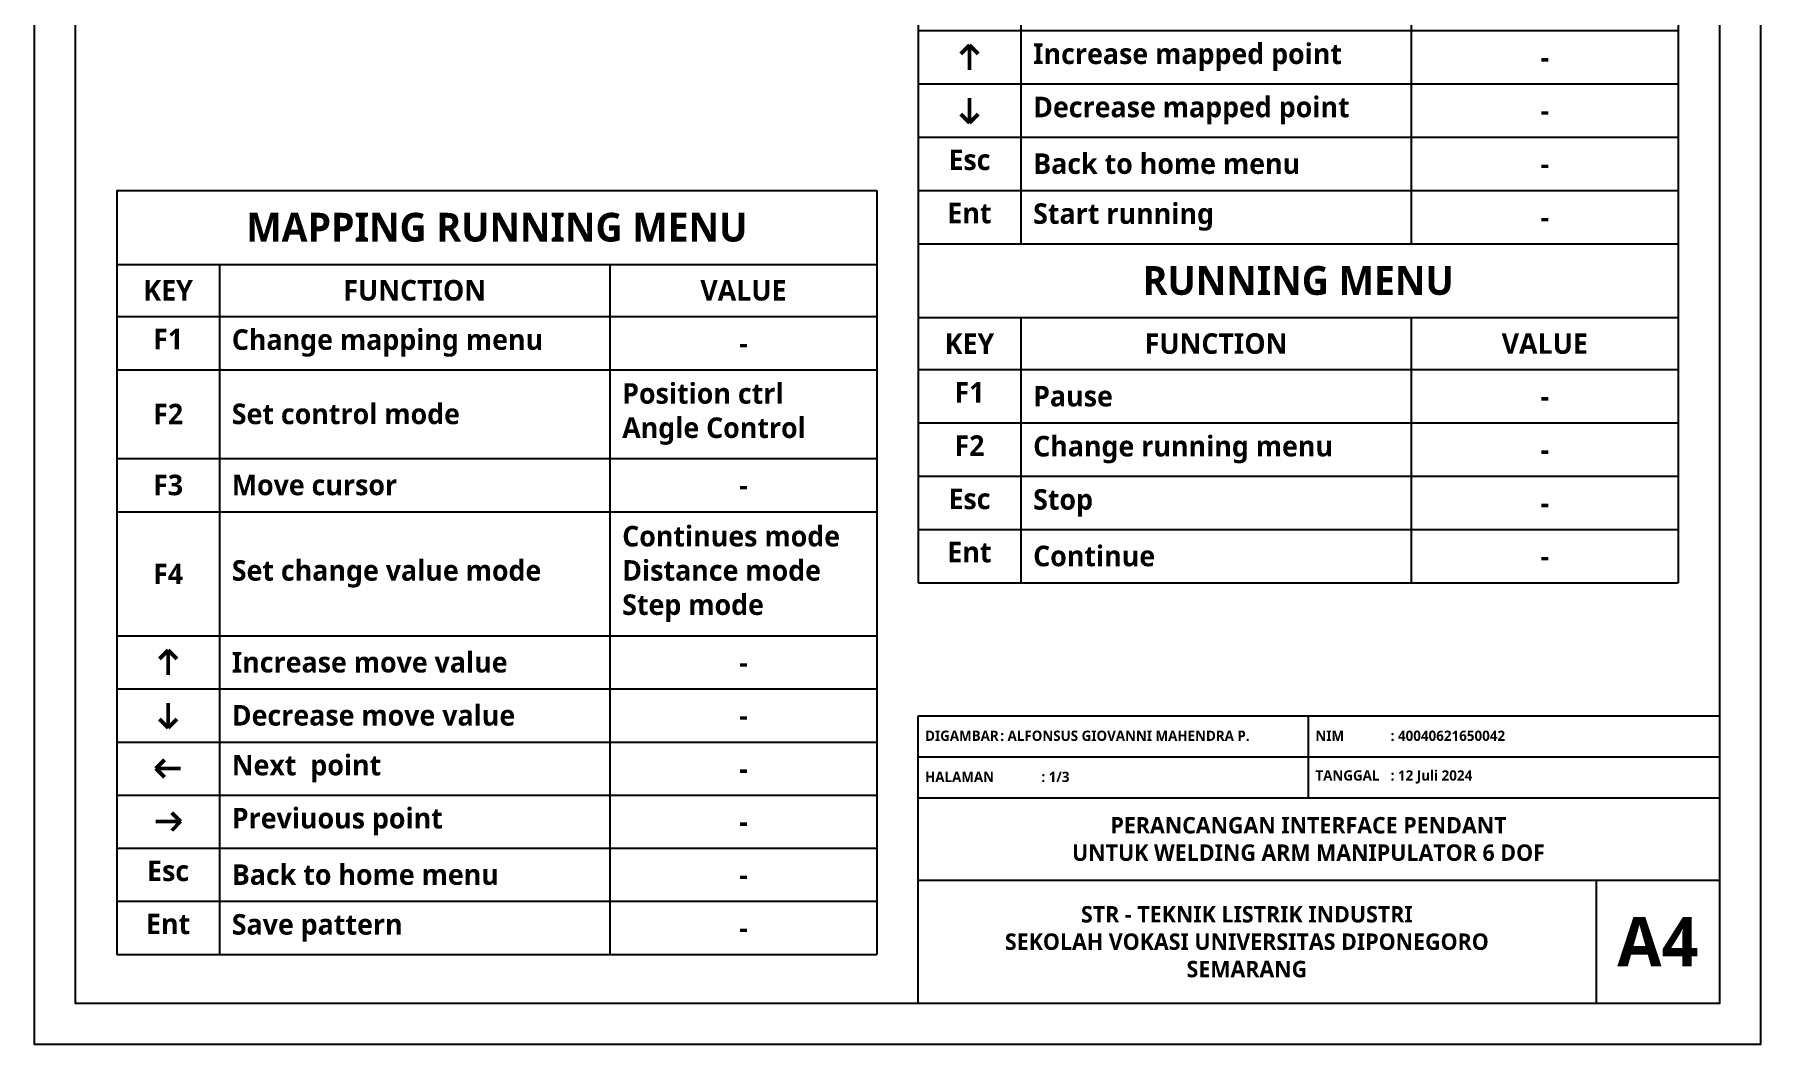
# Model space of a CAD drawing. Header units: millimetres. Extents: x 6 to 656, y 5 to 302.
# Drawn here: x 6 to 216, y 5 to 127.9 of the extents above; entities that cross this region are included whole.
import ezdxf

# ---------------------------------------------------------------- set-up
doc = ezdxf.new("R2010")
doc.units = ezdxf.units.MM

# ---------------------------------------------------------------- blocks, each defined once
blk = doc.blocks.new('*T2')
at = {"color": 0, "linetype": 'ByBlock', "lineweight": -2, "transparency": 16777216}
for p, q in [((0, 0), (92.5, 0)), ((0, 0), (0, -65)), ((92.5, 0), (92.5, -65)), ((0, -9), (92.5, -9)), ((12.5, -9), (12.5, -65)), ((60, -9), (60, -65)), ((0, -15.33), (92.5, -15.33)), ((0, -26.1), (92.5, -26.1)), ((0, -32.59), (92.5, -32.59)), ((0, -39.07), (92.5, -39.07)), ((0, -45.55), (92.5, -45.55)), ((0, -52.04), (92.5, -52.04)), ((0, -58.52), (92.5, -58.52)), ((0, -65), (92.5, -65))]:
    blk.add_line(p, q, dxfattribs=at)
at = {"color": 0, "transparency": 16777216}
for s, insert, char_height, width, attachment_point in [('{\\fYu Gothic UI Semibold|b0|i0|c0|p34;PREPARATION MENU}', (46.25, -4.5), 3.5, 89.5, 5), ('{\\fYu Gothic UI Semibold|b0|i0|c0|p34;KEY}', (6.25, -12.17), 2.5, 9.5, 5), ('{\\fYu Gothic UI Semibold|b0|i0|c0|p34;FUNCTION}', (36.25, -12.17), 2.5, 44.5, 5), ('{\\fYu Gothic UI Semibold|b0|i0|c0|p34;VALUE}', (76.25, -12.17), 2.5, 29.5, 5), ('{\\fYu Gothic UI Semibold|b0|i0|c0|p34;Change running mode}', (14, -20.72), 2.5, 44.5, 4), ('{\\fYu Gothic UI Semibold|b0|i0|c0|p34;Mapping, Preview, Welding}', (61.5, -20.72), 2.5, 29.5, 4), ('{\\fYu Gothic UI Semibold|b0|i0|c0|p34;F1}', (6.25, -20.72), 2.5, 9.5, 5), ('{\\fYu Gothic UI Semibold|b0|i0|c0|p34;F2}', (6.25, -27.6), 2.5, 9.5, 2), ('{\\fYu Gothic UI Semibold|b0|i0|c0|p34;Change running speed}', (14, -29.35), 2.5, 44.5, 4), ('{\\fYu Gothic UI Semibold|b0|i0|c0|p34;LOW, MED, HIGH}', (61.5, -29.35), 2.5, 29.5, 4), ('{\\fYu Gothic UI Semibold|b0|i0|c0|p34;Num}', (6.25, -35.83), 2.5, 9.5, 5), ('{\\fYu Gothic UI Semibold|b0|i0|c0|p34;Set preview point}', (14, -35.83), 2.5, 44.5, 4), ('{\\fYu Gothic UI Semibold|b0|i0|c0|p34;-}', (76.25, -35.83), 2.5, 29.5, 5), ('{\\fYu Gothic UI Semibold|b0|i0|c0|p34;Increase mapped point}', (14, -42.31), 2.5, 44.5, 4), ('{\\fYu Gothic UI Semibold|b0|i0|c0|p34;-}', (76.25, -42.31), 2.5, 29.5, 5), ('{\\fYu Gothic UI Semibold|b0|i0|c0|p34;Decrease mapped point}', (14, -48.79), 2.5, 44.5, 4), ('{\\fYu Gothic UI Semibold|b0|i0|c0|p34;-}', (76.25, -48.79), 2.5, 29.5, 5), ('{\\fYu Gothic UI Semibold|b0|i0|c0|p34;Esc}', (6.25, -53.54), 2.5, 9.5, 2), ('{\\fYu Gothic UI Semibold|b0|i0|c0|p34;Back to home menu}', (14, -55.28), 2.5, 44.5, 4), ('{\\fYu Gothic UI Semibold|b0|i0|c0|p34;-}', (76.25, -55.28), 2.5, 29.5, 5), ('{\\fYu Gothic UI Semibold|b0|i0|c0|p34;Ent}', (6.25, -60.02), 2.5, 9.5, 2), ('{\\fYu Gothic UI Semibold|b0|i0|c0|p34;Start running}', (14, -61.76), 2.5, 44.5, 4), ('{\\fYu Gothic UI Semibold|b0|i0|c0|p34;-}', (76.25, -61.76), 2.5, 29.5, 5)]:
    blk.add_mtext(s, dxfattribs=dict(at, insert=insert, char_height=char_height, width=width, attachment_point=attachment_point))
blk = doc.blocks.new('*T5')
at = {"color": 0, "linetype": 'ByBlock', "lineweight": -2, "transparency": 16777216}
for p, q in [((0, 0), (92.5, 0)), ((0, 0), (0, -41.27)), ((92.5, 0), (92.5, -41.27)), ((0, -9), (92.5, -9)), ((12.5, -9), (12.5, -41.27)), ((60, -9), (60, -41.27)), ((0, -15.33), (92.5, -15.33)), ((0, -21.82), (92.5, -21.82)), ((0, -28.3), (92.5, -28.3)), ((0, -34.78), (92.5, -34.78)), ((0, -41.27), (92.5, -41.27))]:
    blk.add_line(p, q, dxfattribs=at)
at = {"color": 0, "transparency": 16777216}
for s, insert, char_height, width, attachment_point in [('{\\fYu Gothic UI Semibold|b0|i0|c0|p34;RUNNING MENU}', (46.25, -4.5), 3.5, 89.5, 5), ('{\\fYu Gothic UI Semibold|b0|i0|c0|p34;KEY}', (6.25, -12.17), 2.5, 9.5, 5), ('{\\fYu Gothic UI Semibold|b0|i0|c0|p34;FUNCTION}', (36.25, -12.17), 2.5, 44.5, 5), ('{\\fYu Gothic UI Semibold|b0|i0|c0|p34;VALUE}', (76.25, -12.17), 2.5, 29.5, 5), ('{\\fYu Gothic UI Semibold|b0|i0|c0|p34;F1}', (6.25, -16.83), 2.5, 9.5, 2), ('{\\fYu Gothic UI Semibold|b0|i0|c0|p34;Pause}', (14, -18.57), 2.5, 44.5, 4), ('{\\fYu Gothic UI Semibold|b0|i0|c0|p34;-}', (76.25, -18.57), 2.5, 29.5, 5), ('{\\fYu Gothic UI Semibold|b0|i0|c0|p34;F2}', (6.25, -23.32), 2.5, 9.5, 2), ('{\\fYu Gothic UI Semibold|b0|i0|c0|p34;Change running menu}', (14, -25.06), 2.5, 44.5, 4), ('{\\fYu Gothic UI Semibold|b0|i0|c0|p34;-}', (76.25, -25.06), 2.5, 29.5, 5), ('{\\fYu Gothic UI Semibold|b0|i0|c0|p34;Esc}', (6.25, -29.8), 2.5, 9.5, 2), ('{\\fYu Gothic UI Semibold|b0|i0|c0|p34;Stop}', (14, -31.54), 2.5, 44.5, 4), ('{\\fYu Gothic UI Semibold|b0|i0|c0|p34;-}', (76.25, -31.54), 2.5, 29.5, 5), ('{\\fYu Gothic UI Semibold|b0|i0|c0|p34;Ent}', (6.25, -36.28), 2.5, 9.5, 2), ('{\\fYu Gothic UI Semibold|b0|i0|c0|p34;Continue}', (14, -38.02), 2.5, 44.5, 4), ('{\\fYu Gothic UI Semibold|b0|i0|c0|p34;-}', (76.25, -38.02), 2.5, 29.5, 5)]:
    blk.add_mtext(s, dxfattribs=dict(at, insert=insert, char_height=char_height, width=width, attachment_point=attachment_point))
blk = doc.blocks.new('*T6')
at = {"color": 0, "linetype": 'ByBlock', "lineweight": -2, "transparency": 16777216}
for p, q in [((0, 0), (92.5, 0)), ((0, 0), (0, -92.96)), ((92.5, 0), (92.5, -92.96)), ((0, -9), (92.5, -9)), ((12.5, -9), (12.5, -92.96)), ((60, -9), (60, -92.96)), ((0, -15.33), (92.5, -15.33)), ((0, -21.82), (92.5, -21.82)), ((0, -32.61), (92.5, -32.61)), ((0, -39.11), (92.5, -39.11)), ((0, -54.2), (92.5, -54.2)), ((0, -60.66), (92.5, -60.66)), ((0, -67.12), (92.5, -67.12)), ((0, -73.58), (92.5, -73.58)), ((0, -80.04), (92.5, -80.04)), ((0, -86.5), (92.5, -86.5)), ((0, -92.96), (92.5, -92.96))]:
    blk.add_line(p, q, dxfattribs=at)
at = {"color": 0, "transparency": 16777216}
for s, insert, char_height, width, attachment_point in [('{\\fYu Gothic UI Semibold|b0|i0|c0|p34;MAPPING RUNNING MENU}', (46.25, -4.5), 3.5, 89.5, 5), ('{\\fYu Gothic UI Semibold|b0|i0|c0|p34;KEY}', (6.25, -12.17), 2.5, 9.5, 5), ('{\\fYu Gothic UI Semibold|b0|i0|c0|p34;FUNCTION}', (36.25, -12.17), 2.5, 44.5, 5), ('{\\fYu Gothic UI Semibold|b0|i0|c0|p34;VALUE}', (76.25, -12.17), 2.5, 29.5, 5), ('{\\fYu Gothic UI Semibold|b0|i0|c0|p34;Change mapping menu}', (14, -18.57), 2.5, 44.5, 4), ('{\\fYu Gothic UI Semibold|b0|i0|c0|p34;F1}', (6.25, -16.83), 2.5, 9.5, 2), ('{\\fYu Gothic UI Semibold|b0|i0|c0|p34;-}', (76.25, -18.57), 2.5, 29.5, 5), ('{\\fYu Gothic UI Semibold|b0|i0|c0|p34;Position ctrl Angle Control}', (61.5, -27.21), 2.5, 29.5, 4), ('{\\fYu Gothic UI Semibold|b0|i0|c0|p34;F2}', (6.25, -27.21), 2.5, 9.5, 5), ('{\\fYu Gothic UI Semibold|b0|i0|c0|p34;Set control mode}', (14, -27.21), 2.5, 44.5, 4), ('{\\fYu Gothic UI Semibold|b0|i0|c0|p34;F3}', (6.25, -35.86), 2.5, 9.5, 5), ('{\\fYu Gothic UI Semibold|b0|i0|c0|p34;Move cursor}', (14, -35.86), 2.5, 44.5, 4), ('{\\fYu Gothic UI Semibold|b0|i0|c0|p34;-}', (76.25, -35.86), 2.5, 29.5, 5), ('{\\fYu Gothic UI Semibold|b0|i0|c0|p34;Continues mode Distance mode Step mode}', (61.5, -46.66), 2.5, 29.5, 4), ('{\\fYu Gothic UI Semibold|b0|i0|c0|p34;F4}', (6.25, -46.66), 2.5, 9.5, 5), ('{\\fYu Gothic UI Semibold|b0|i0|c0|p34;Set change value mode}', (14, -46.66), 2.5, 44.5, 4), ('{\\fYu Gothic UI Semibold|b0|i0|c0|p34;Increase move value}', (14, -57.43), 2.5, 44.5, 4), ('{\\fYu Gothic UI Semibold|b0|i0|c0|p34;-}', (76.25, -57.43), 2.5, 29.5, 5), ('{\\fYu Gothic UI Semibold|b0|i0|c0|p34;Decrease move value}', (14, -63.89), 2.5, 44.5, 4), ('{\\fYu Gothic UI Semibold|b0|i0|c0|p34;-}', (76.25, -63.89), 2.5, 29.5, 5), ('{\\fYu Gothic UI Semibold|b0|i0|c0|p34;Next  point}', (14, -70.35), 2.5, 44.5, 4), ('{\\fYu Gothic UI Semibold|b0|i0|c0|p34;-}', (76.25, -70.35), 2.5, 29.5, 5), ('{\\fYu Gothic UI Semibold|b0|i0|c0|p34;Previuous point}', (14, -76.81), 2.5, 44.5, 4), ('{\\fYu Gothic UI Semibold|b0|i0|c0|p34;-}', (76.25, -76.81), 2.5, 29.5, 5), ('{\\fYu Gothic UI Semibold|b0|i0|c0|p34;Esc}', (6.25, -81.54), 2.5, 9.5, 2), ('{\\fYu Gothic UI Semibold|b0|i0|c0|p34;Back to home menu}', (14, -83.27), 2.5, 44.5, 4), ('{\\fYu Gothic UI Semibold|b0|i0|c0|p34;-}', (76.25, -83.27), 2.5, 29.5, 5), ('{\\fYu Gothic UI Semibold|b0|i0|c0|p34;Ent}', (6.25, -88), 2.5, 9.5, 2), ('{\\fYu Gothic UI Semibold|b0|i0|c0|p34;Save pattern}', (14, -89.73), 2.5, 44.5, 4), ('{\\fYu Gothic UI Semibold|b0|i0|c0|p34;-}', (76.25, -89.73), 2.5, 29.5, 5)]:
    blk.add_mtext(s, dxfattribs=dict(at, insert=insert, char_height=char_height, width=width, attachment_point=attachment_point))

msp = doc.modelspace()

# ---------------------------------------------------------------- linework, layer by layer
at = {"lineweight": 50}
for p, q in [((119.74, 126.57), (118.68, 125.51)), ((119.74, 126.57), (119.74, 123.57)), ((119.74, 126.57), (120.8, 125.51)), ((119.74, 117.11), (119.74, 120.11)), ((119.74, 117.11), (118.68, 118.17)), ((119.74, 117.11), (120.8, 118.17)), ((22.24, 52.96), (21.18, 51.9)), ((22.24, 52.96), (22.24, 49.96)), ((22.24, 52.96), (23.3, 51.9)), ((22.24, 43.5), (22.24, 46.5)), ((22.24, 43.5), (21.18, 44.56)), ((22.24, 43.5), (23.3, 44.56)), ((20.74, 38.54), (21.8, 39.6)), ((20.74, 38.54), (23.74, 38.54)), ((20.74, 38.54), (21.8, 37.48)), ((23.74, 32.08), (20.74, 32.08)), ((23.74, 32.08), (22.68, 33.14)), ((23.74, 32.08), (22.68, 31.02))]:
    msp.add_line(p, q, dxfattribs=at)
at = {"linetype": 'ByBlock'}
for p, q in [((113.49, 44.96), (210.99, 44.96)), ((113.49, 9.96), (113.49, 44.96)), ((160.99, 34.96), (160.99, 44.96)), ((113.49, 39.96), (210.99, 39.96)), ((113.49, 34.96), (210.99, 34.96)), ((113.49, 24.96), (210.99, 24.96)), ((195.99, 24.96), (195.99, 9.96)), ((210.99, 9.96), (113.49, 9.96))]:
    msp.add_line(p, q, dxfattribs=at)
for points in [[(215.99, 301.96), (215.99, 4.96), (5.99, 4.96), (5.99, 301.96)], [(210.99, 296.96), (210.99, 9.96), (10.99, 9.96), (10.99, 296.96)]]:
    msp.add_lwpolyline(points, close=True)

# ---------------------------------------------------------------- block references
for name, p in [('*T2', (113.49, 167.41)), ('*T6', (15.99, 108.89)), ('*T5', (113.49, 102.41))]:
    msp.add_blockref(name, p)

# ---------------------------------------------------------------- texts
for s, width, heights, insert, char_height, attachment_point in [('{\\fYu Gothic UI Semibold|b0|i0|c0|p34;  DIGAMBAR^I: ALFONSUS GIOVANNI MAHENDRA P.}', 50, [5], (113.49, 42.52), 1.25, 4), ('{\\fYu Gothic UI Semibold|b0|i0|c0|p34;  NIM^I^I: 40040621650042}', 50, [5], (160.99, 42.52), 1.25, 4), ('{\\fYu Gothic UI Semibold|b0|i0|c0|p34;  HALAMAN^I^I: 1/3}', 50, [5], (113.49, 37.52), 1.25, 4), ('{\\fYu Gothic UI Semibold|b0|i0|c0|p34;  TANGGAL^I: 12 Juli 2024}', 50, [5], (160.99, 37.52), 1.25, 4), ('{\\fYu Gothic UI Semibold|b0|i0|c0|p34;PERANCANGAN INTERFACE PENDANT\\PUNTUK WELDING ARM MANIPULATOR 6 DOF}', 100, [0], (160.99, 29.96), 2, 5), ('{\\fYu Gothic UI Semibold|b0|i0|c0|p34;STR - TEKNIK LISTRIK INDUSTRI\\PSEKOLAH VOKASI UNIVERSITAS DIPONEGORO\\PSEMARANG}', 85, [0], (153.49, 17.46), 2, 5), ('{\\fYu Gothic UI Semibold|b0|i0|c0|p34;A4}', 15, [0], (203.49, 17.46), 6, 5)]:
    msp.add_mtext_dynamic_manual_height_columns(s, width=width, gutter_width=6.25, heights=heights, dxfattribs=dict(at, insert=insert, char_height=char_height, attachment_point=attachment_point))

doc.saveas('drawing.dxf')
